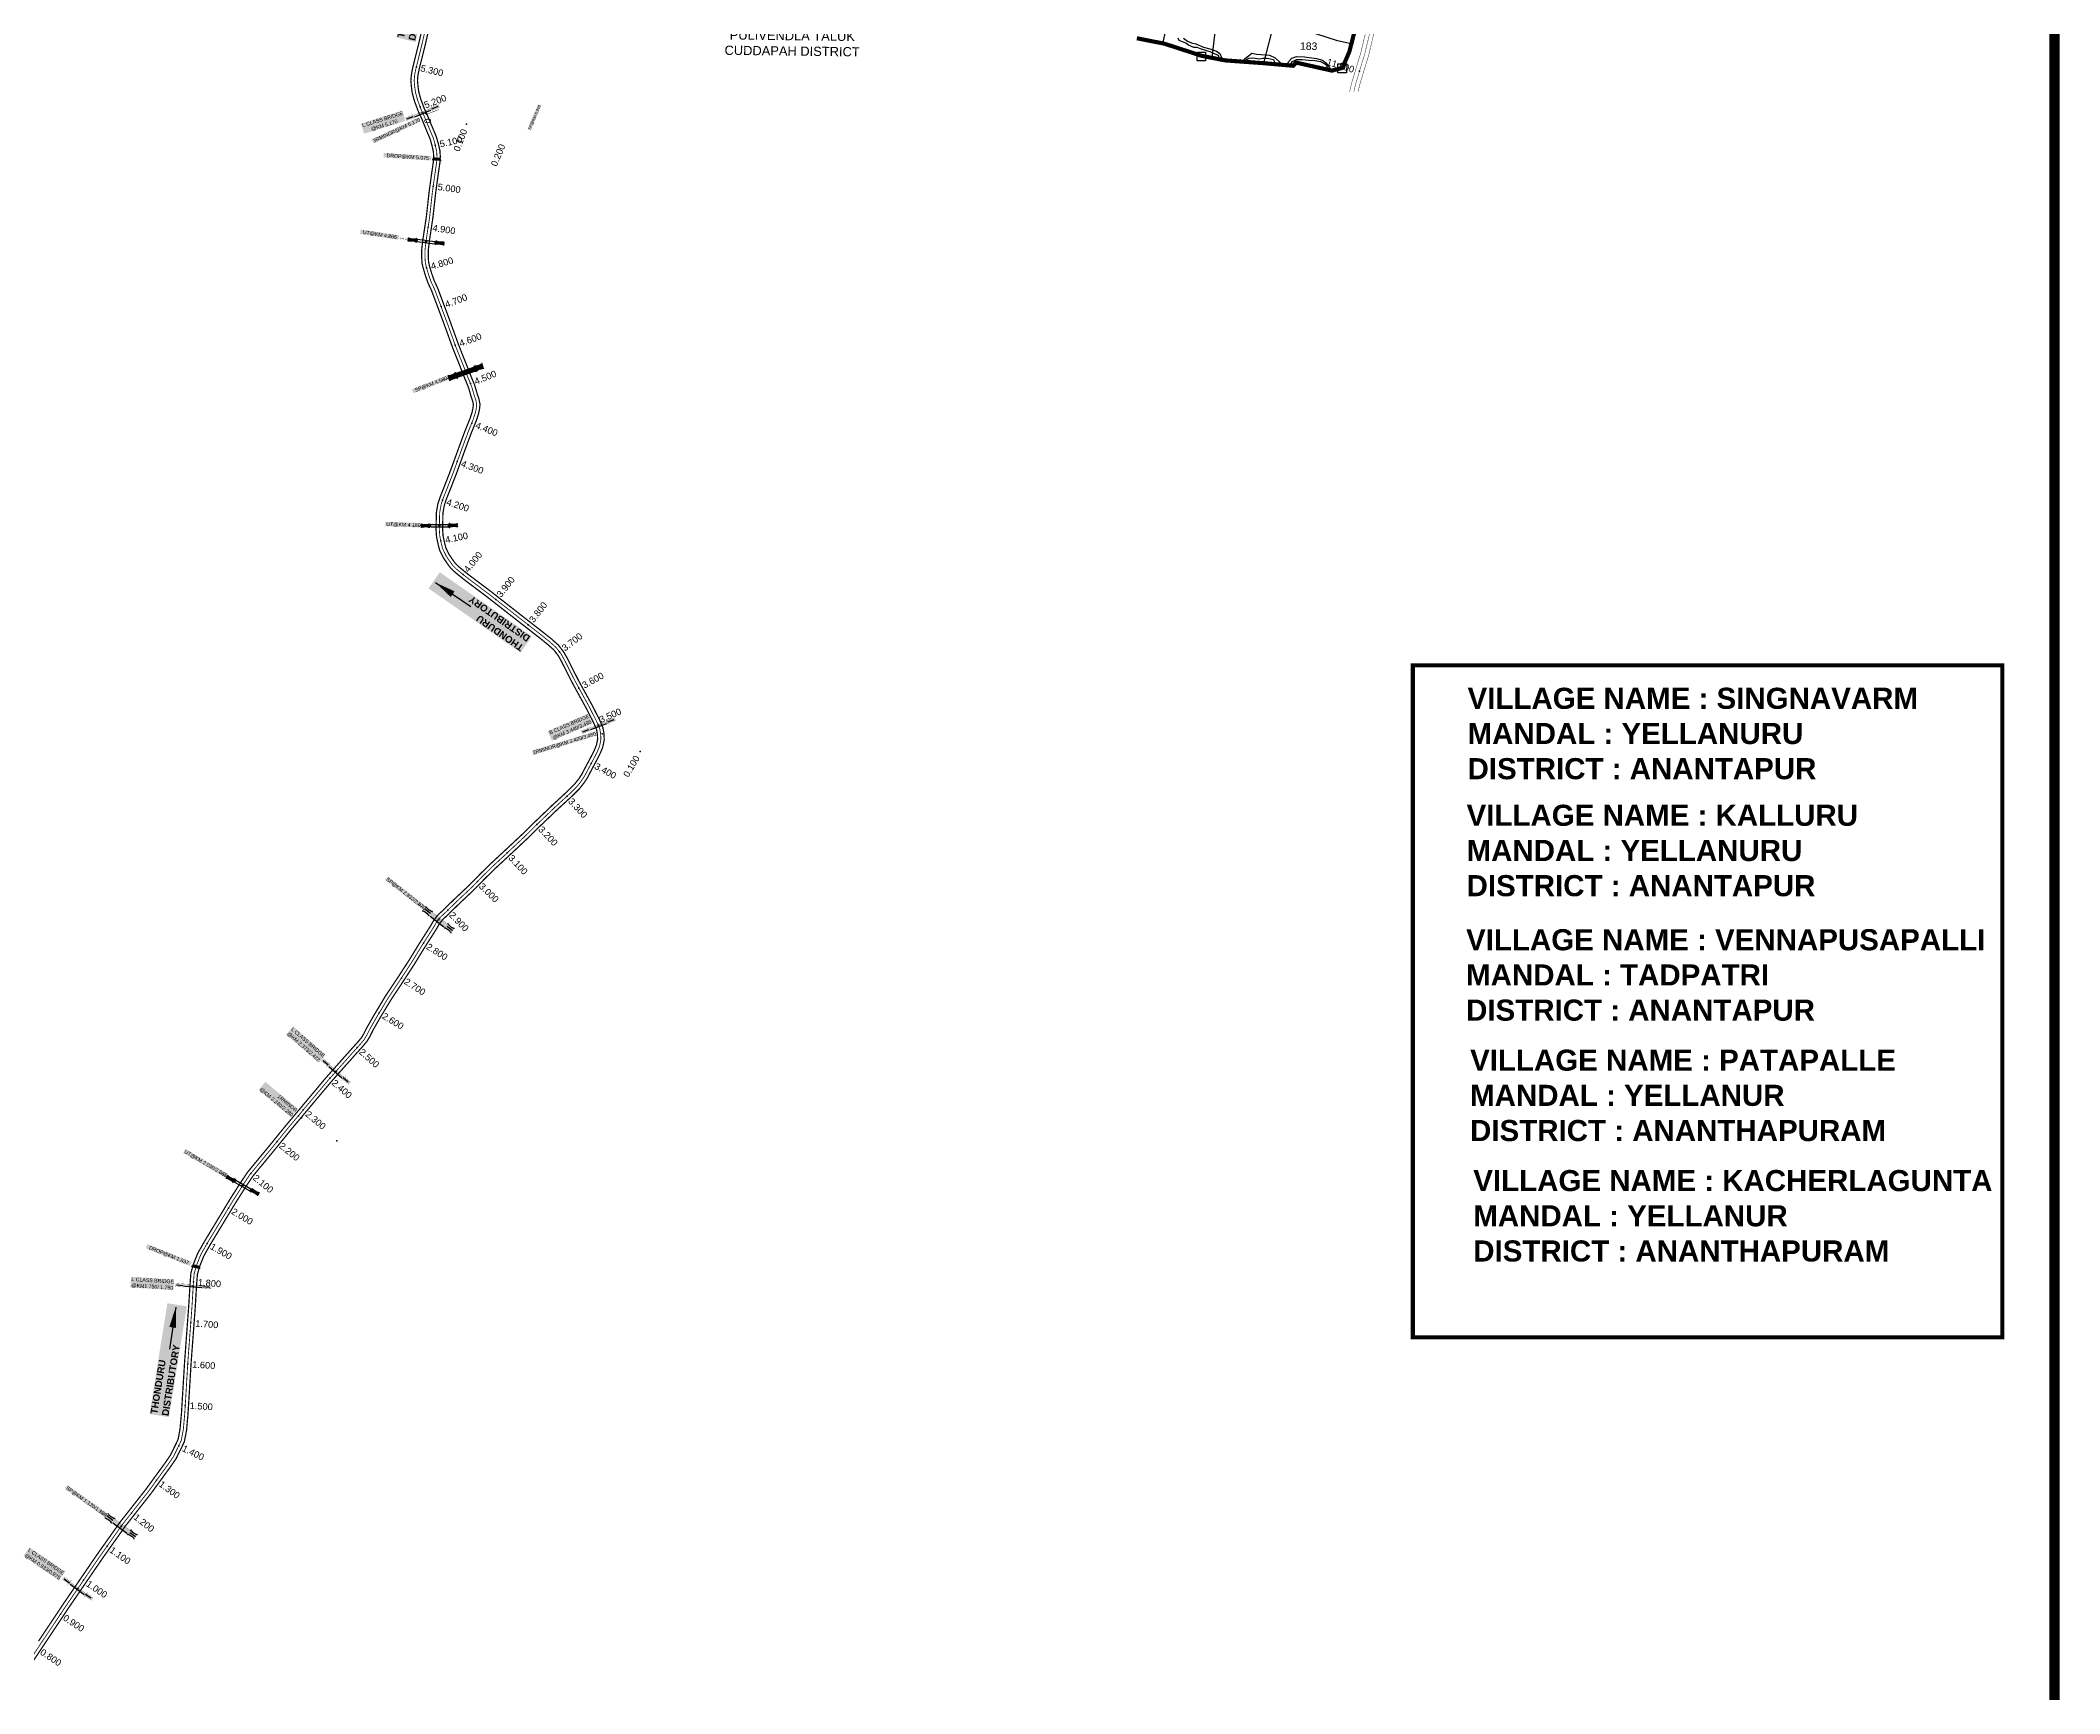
# Model space of a CAD drawing. Header units: inches. Extents: x 177544 to 239871, y 1610424 to 1630335.
# Drawn here: x 186784 to 191681, y 1614827 to 1618835 of the extents above; entities that cross this region are included whole.
import ezdxf
from ezdxf.enums import TextEntityAlignment as Align

# ---------------------------------------------------------------- set-up
doc = ezdxf.new("R2010")
doc.units = ezdxf.units.IN
doc.header["$MEASUREMENT"] = 0
for name, pattern in [('ACAD_ISO02W100', [15, 12, -3]), ('DASHED2', [0.375, 0.25, -0.125]), ('HIDDEN2', [0.1875, 0.125, -0.0625])]:
    doc.linetypes.add(name, pattern=pattern)
for name, color, linetype in [('Boarder', 2, 'Continuous'), ('BOUNDRY STONES', 240, 'Continuous'), ('CANAL1', 7, 'Continuous'), ('CHANAGE', 1, 'Continuous'), ('CS', 134, 'Continuous'), ('CSMark', 72, 'Continuous'), ('DIMENSION', 7, 'Continuous'), ('PLOT', 7, 'Continuous'), ('PLOT NO', 7, 'Continuous'), ('POINT', 2, 'Continuous'), ('RE REMARKS', 7, 'Continuous'), ('STREAMS', 4, 'Continuous'), ('STRUCTURE', 5, 'Continuous'), ('TEXT', 1, 'Continuous'), ('text2', 7, 'Continuous'), ('Unknown_Point_Feature', 7, 'Continuous'), ('VILLAGE BOUNDRY', 5, 'Continuous')]:
    doc.layers.add(name, color=color, linetype=linetype)
doc.styles.get("Standard").update_dxf_attribs({"font": 'arial.ttf'})
doc.dimstyles.get("Standard").update_dxf_attribs({"dimtxt": 0.18, "dimasz": 0.18, "dimexe": 0.18, "dimexo": 0.0625, "dimgap": 0.09, "dimtad": 0, "dimtih": 1, "dimtoh": 1, "dimdec": 4, "dimzin": 0, "dimdsep": 46, "dimtxsty": 'Standard', "dimcen": 0.09, "dimadec": 0, "dimazin": 0, "dimtfac": 1, "dimtdec": 4, "dimtofl": 0, "dimtmove": 0, "dimatfit": 3, "dimfxl": 1, "dimtolj": 1, "dimtzin": 0, "dimarcsym": 0})

# ---------------------------------------------------------------- blocks, each defined once
blk = doc.blocks.new('DROP')
h = blk.add_hatch()
h.set_pattern_fill('ANSI31', color=1, scale=10, angle=45)
h.set_pattern_definition([(90, (-324.4107, -25.7687), (-1.25, 0), [])])
h.paths.add_polyline_path([(-9.9, -4.3), (-13.8, 4.1), (13.8, 4.1), (10.2, -4.3)])
at = {"layer": 'STRUCTURE', "color": 5, "const_width": 0.49}
blk.add_lwpolyline([(-9.9, -4.3), (-13.8, 4.1), (13.8, 4.1), (10.2, -4.3), (-9.9, -4.3)], dxfattribs=at)
at = {"layer": 'STRUCTURE', "color": 5}
blk.add_circle((0, 0), 1.33, dxfattribs=at)
blk = doc.blocks.new('SLB')
at = {"layer": 'STRUCTURE'}
h = blk.add_hatch(dxfattribs=at)
h.set_pattern_fill('DOTS', color=6, scale=20, angle=320.37225, style=0)
h.set_pattern_definition([(320.372247934, (-159.4327, -72.9564), (1.2786241598, 0.5641323054), [0, -1.25])])
h.paths.add_polyline_path([(769699.5, 1706871.1), (769699.5, 1706861.1), (769729.1, 1706861.1), (769732.1, 1706863.1), (769792.1, 1706863.1), (769795.1, 1706861.1), (769824.7, 1706861.1), (769824.7, 1706871.1), (769795.1, 1706871.1), (769792.1, 1706869.1), (769732.1, 1706869.1), (769729.1, 1706871.1)])
at = {"layer": 'STRUCTURE', "color": 6, "linetype": 'ACAD_ISO02W100', "ltscale": 0.5, "const_width": 0.5}
for points in [[(769699.5, 1706871.1), (769729.1, 1706871.1)], [(769699.5, 1706861.1), (769729.1, 1706861.1)], [(769795.1, 1706871.1), (769824.7, 1706871.1)], [(769795.1, 1706861.1), (769824.7, 1706861.1)]]:
    blk.add_lwpolyline(points, dxfattribs=at)
at = {"layer": 'STRUCTURE', "color": 6, "const_width": 0.628}
for points in [[(769726.1, 1706877.1), (769726.1, 1706873.1), (769732.1, 1706869.1), (769792.1, 1706869.1), (769798.1, 1706873.1), (769798.1, 1706877.1)], [(769726.1, 1706855.1), (769726.1, 1706859.1), (769732.1, 1706863.1), (769792.1, 1706863.1), (769798.1, 1706859.1), (769798.1, 1706855.1)]]:
    blk.add_lwpolyline(points, dxfattribs=at)
at = {"layer": 'STRUCTURE', "color": 6}
blk.add_lwpolyline([(769732.1, 1706863.1), (769792.1, 1706863.1)], dxfattribs=at)
blk.add_lwpolyline([(769732.1, 1706863.1), (769792.1, 1706863.1)], dxfattribs=at)
at = {"layer": 'STRUCTURE', "color": 0}
blk.add_circle((769762.1, 1706866.1), 1.24, dxfattribs=at)
for points in [[(769703.8, 1706866), (769726.7, 1706866)], [(769818.6, 1706865.8), (769795.7, 1706865.8)]]:
    blk.add_leader(points, dimstyle='Standard', override={"dimasz": 10, "dimgap": 0.09, "dimtad": 0}, dxfattribs=at)
blk = doc.blocks.new('SP')
at = {"layer": 'STRUCTURE'}
h = blk.add_hatch(dxfattribs=at)
h.set_pattern_fill('DASH', color=256, scale=8, style=0)
edge = h.paths.add_edge_path()
edge.add_spline(control_points=[(769825.7, 1706742.1), (769825.3, 1706741.8), (769823.8, 1706740.8), (769820.9, 1706740.3), (769817, 1706739.7), (769811.4, 1706738.9), (769804, 1706739.7), (769798.4, 1706741), (769795.6, 1706741.6)], knot_values=[0, 0, 0, 0, 1.613557, 5.24513, 8.624976, 13.470124, 22.190216, 30.746377, 30.746377, 30.746377, 30.746377], degree=3, periodic=0)
edge.add_line((769795.6, 1706741.6), (769792.6, 1706739.6))
edge.add_line((769792.6, 1706739.6), (769732.6, 1706739.6))
edge.add_line((769732.6, 1706739.6), (769729.6, 1706741.6))
edge.add_spline(control_points=[(769729.6, 1706741.6), (769726.9, 1706740.9), (769721.3, 1706739.5), (769713.9, 1706738.5), (769708.3, 1706739.1), (769704.4, 1706739.6), (769701.5, 1706740), (769700, 1706741), (769699.5, 1706741.3)], knot_values=[0, 0, 0, 0, 8.556161, 17.276253, 22.121402, 25.501247, 29.13282, 30.746377, 30.746377, 30.746377, 30.746377], degree=3, periodic=0)
edge.add_line((769699.5, 1706741.3), (769699.5, 1706722.1))
edge.add_spline(control_points=[(769699.5, 1706722.1), (769700, 1706722.4), (769701.4, 1706723.4), (769704.3, 1706724), (769708.2, 1706724.5), (769713.8, 1706725.3), (769721.2, 1706724.5), (769726.8, 1706723.3), (769729.6, 1706722.6)], knot_values=[0, 0, 0, 0, 1.613557, 5.24513, 8.624976, 13.470124, 22.190216, 30.746377, 30.746377, 30.746377, 30.746377], degree=3, periodic=0)
edge.add_line((769729.6, 1706722.6), (769732.6, 1706724.6))
edge.add_line((769732.6, 1706724.6), (769792.6, 1706724.6))
edge.add_line((769792.6, 1706724.6), (769795.6, 1706722.6))
edge.add_spline(control_points=[(769795.6, 1706722.6), (769798.4, 1706723.3), (769803.9, 1706724.8), (769811.3, 1706725.8), (769817, 1706725.1), (769820.9, 1706724.7), (769823.8, 1706724.2), (769825.2, 1706723.3), (769825.7, 1706723)], knot_values=[0, 0, 0, 0, 8.556161, 17.276253, 22.121402, 25.501247, 29.13282, 30.746377, 30.746377, 30.746377, 30.746377], degree=3, periodic=0)
edge.add_line((769825.7, 1706723), (769825.7, 1706742.1))
h.paths.add_polyline_path([(769764.2, 1706732.1, -1), (769761.1, 1706732.1, -1)], flags=0)
h.paths.add_polyline_path([(769761.1, 1706732.1, 1), (769764.2, 1706732.1, 1)], flags=16)
at = {"layer": 'STRUCTURE', "const_width": 0.628}
for points in [[(769726.6, 1706747.6), (769726.6, 1706743.6), (769732.6, 1706739.6), (769792.6, 1706739.6), (769798.6, 1706743.6), (769798.6, 1706747.6)], [(769726.6, 1706716.6), (769726.6, 1706720.6), (769732.6, 1706724.6), (769792.6, 1706724.6), (769798.6, 1706720.6), (769798.6, 1706716.6)]]:
    blk.add_lwpolyline(points, dxfattribs=at)
at = {"layer": 'STRUCTURE', "color": 3}
blk.add_lwpolyline([(769732.6, 1706724.6), (769792.6, 1706724.6)], dxfattribs=at)
blk.add_lwpolyline([(769732.6, 1706724.6), (769792.6, 1706724.6)], dxfattribs=at)
at = {"layer": 'STRUCTURE', "color": 0}
blk.add_circle((769762.6, 1706732.1), 1.55, dxfattribs=at)
at = {"layer": 'STRUCTURE'}
for points in [[(769699.5, 1706741.3), (769700.9, 1706740.5), (769704.4, 1706739.6), (769707.8, 1706739.2), (769712.6, 1706738.8), (769721.3, 1706739.7), (769729.6, 1706741.6)], [(769825.7, 1706742.1), (769824.3, 1706741.3), (769820.8, 1706740.3), (769817.5, 1706739.8), (769812.7, 1706739.2), (769804, 1706739.9), (769795.6, 1706741.6)], [(769699.5, 1706722.1), (769700.9, 1706723), (769704.4, 1706724), (769707.7, 1706724.5), (769712.5, 1706725), (769721.2, 1706724.4), (769729.6, 1706722.6)], [(769825.7, 1706723), (769824.3, 1706723.8), (769820.8, 1706724.7), (769817.4, 1706725.1), (769812.6, 1706725.5), (769803.9, 1706724.6), (769795.6, 1706722.6)]]:
    blk.add_spline(points, degree=3, dxfattribs=at)
at = {"layer": 'STRUCTURE', "color": 0}
blk.add_text('STREAM', height=5, dxfattribs=at).set_placement((769684.3, 1706732.1), align=Align.MIDDLE_CENTER)
for points in [[(769727.4, 1706732.1), (769700.8, 1706732.1)], [(769824.4, 1706732.1), (769800.5, 1706732.1)]]:
    blk.add_leader(points, dimstyle='Standard', override={"dimasz": 10, "dimgap": 0.09, "dimtad": 0}, dxfattribs=at)
blk = doc.blocks.new('UT')
at = {"layer": 'STRUCTURE'}
h = blk.add_hatch(dxfattribs=at)
h.set_pattern_fill('DASH', color=150, scale=8, angle=-39.62775, style=0)
h.set_pattern_definition([(320.372247933, (-4370.464, -6260.8811), (1.40800153113, 0.132407282), [1, -1])])
h.paths.add_polyline_path([(765163, 1700681.9), (765165.6, 1700680.6), (765167.2, 1700680.3), (765169.1, 1700680), (765172.4, 1700679.6), (765176.4, 1700679.3), (765179.5, 1700679.5), (765183.1, 1700679.9), (765187.7, 1700680.9), (765188.9, 1700681.2), (765193.1, 1700682.2), (765196.1, 1700680.2), (765196.1, 1700672.2), (765193.1, 1700670.2), (765190.5, 1700670.8), (765188.1, 1700671.3), (765185.5, 1700671.8), (765183.6, 1700672.1), (765181, 1700672.5), (765180.3, 1700672.5), (765178.5, 1700672.6), (765176.7, 1700672.6), (765174.6, 1700672.5), (765172.5, 1700672.3), (765170.4, 1700672), (765168.5, 1700671.7), (765166.1, 1700671.2), (765165, 1700670.8), (765163, 1700669.7)])
h.paths.add_polyline_path([(765259.1, 1700682.2), (765256.1, 1700680.2), (765256.1, 1700672.2), (765259.1, 1700670.2), (765261.9, 1700671), (765264.4, 1700671.6), (765266.4, 1700672), (765269.1, 1700672.5), (765272.7, 1700673), (765276.1, 1700673.1), (765278.6, 1700672.9), (765281.2, 1700672.7), (765283.9, 1700672.3), (765286.4, 1700671.9), (765288, 1700671.3), (765289.2, 1700670.6), (765289.1, 1700682.7), (765287.6, 1700681.8), (765285.7, 1700681.2), (765283, 1700680.7), (765281.2, 1700680.4), (765276.7, 1700679.9), (765272.7, 1700679.9), (765268.7, 1700680.3), (765264.8, 1700681), (765261.2, 1700681.7)])
at = {"layer": 'STRUCTURE', "color": 150, "const_width": 0.628}
for points in [[(765190.1, 1700688.2), (765190.1, 1700684.2), (765196.1, 1700680.2), (765256.1, 1700680.2), (765262.1, 1700684.2), (765262.1, 1700688.2)], [(765190.1, 1700664.2), (765190.1, 1700668.2), (765196.1, 1700672.2), (765256.1, 1700672.2), (765262.1, 1700668.2), (765262.1, 1700664.2)]]:
    blk.add_lwpolyline(points, dxfattribs=at)
at = {"layer": 'STRUCTURE', "color": 150}
for points in [[(765196.1, 1700680.2), (765256.1, 1700680.2)], [(765196.1, 1700672.2), (765256.1, 1700672.2)], [(765196.1, 1700672.2), (765256.1, 1700672.2)]]:
    blk.add_lwpolyline(points, dxfattribs=at)
at = {"layer": 'STRUCTURE', "color": 0}
blk.add_circle((765226.1, 1700676.2), 1.89, dxfattribs=at)
at = {"layer": 'STRUCTURE', "color": 150}
for points in [[(765163, 1700681.9), (765164.4, 1700681.1), (765167.9, 1700680.2), (765171.2, 1700679.8), (765176.1, 1700679.4), (765184.7, 1700680.3), (765193.1, 1700682.2)], [(765163, 1700669.7), (765164.3, 1700670.6), (765167.8, 1700671.6), (765171.2, 1700672.1), (765176, 1700672.6), (765184.7, 1700672), (765193.1, 1700670.2)], [(765289.1, 1700682.7), (765287.8, 1700681.9), (765284.3, 1700680.9), (765280.9, 1700680.4), (765276.1, 1700679.8), (765267.4, 1700680.5), (765259.1, 1700682.2)], [(765289.2, 1700670.6), (765287.8, 1700671.4), (765284.2, 1700672.3), (765280.9, 1700672.7), (765276.1, 1700673.1), (765267.4, 1700672.2), (765259.1, 1700670.2)]]:
    blk.add_spline(points, degree=3, dxfattribs=at)
at = {"layer": 'STRUCTURE', "color": 0}
blk.add_text('STREAM', height=5, dxfattribs=at).set_placement((765148.2, 1700675.8), align=Align.MIDDLE_CENTER)
for points in [[(765190.9, 1700676), (765164.2, 1700675.8)], [(765289.3, 1700676.7), (765265.4, 1700676.4)]]:
    blk.add_leader(points, dimstyle='Standard', override={"dimasz": 10, "dimgap": 0.09, "dimtad": 0}, dxfattribs=at)

msp = doc.modelspace()

# ---------------------------------------------------------------- linework, layer by layer
at = {"color": 5, "const_width": 25}
msp.add_lwpolyline([(177556.1, 1628056.9), (191668.7, 1628056.9), (191668.7, 1612131.9), (177556.1, 1612131.9)], close=True, dxfattribs=at)
at = {"layer": 'Boarder', "color": 0, "const_width": 10}
msp.add_lwpolyline([(190112.6, 1617320.2), (191542.3, 1617320.2), (191542.3, 1615691.1), (190112.6, 1615691.1)], close=True, dxfattribs=at)
at = {"layer": 'BOUNDRY STONES'}
for points in [[(189590.2, 1618806.9), (189610.1, 1618806.6), (189609.8, 1618785.6), (189589.9, 1618785.9)], [(189931.2, 1618778.4), (189952.4, 1618778.1), (189952.1, 1618756.4), (189931, 1618756.7)]]:
    msp.add_lwpolyline(points, close=True, dxfattribs=at)
at = {"layer": 'CANAL1', "color": 200}
for points, const_width in [([(190150.2, 1619360.5), (190135.7, 1619321.5), (190119.7, 1619280.8), (190101.7, 1619232.7), (190092.1, 1619205.6), (190089, 1619195.9), (190082.9, 1619175.7), (190080.1, 1619166.4), (190071.9, 1619138), (190068.7, 1619126.1), (190059.9, 1619091.9), (190055.1, 1619073.7), (190042.6, 1619029.5), (190025.8, 1618963.4), (190011.6, 1618905), (190002.8, 1618873.7), (189986.1, 1618803.9), (189978.6, 1618779.6), (189971.2, 1618754.4), (189963.9, 1618730.5), (189959.5, 1618710.9)], 1), ([(190161.8, 1619334.2), (190154.4, 1619314.4), (190138.4, 1619273.7), (190120.5, 1619225.8), (190111, 1619199.2), (190108.1, 1619190), (190102.1, 1619169.9), (190099.3, 1619160.7), (190091.2, 1619132.6), (190088, 1619121), (190079.2, 1619086.9), (190074.4, 1619068.5), (190061.9, 1619024.3), (190045.3, 1618958.6), (190031, 1618900), (190022.2, 1618868.7), (190005.4, 1618798.6), (189997.8, 1618773.8), (189990.3, 1618748.7), (189983.2, 1618725.4), (189980, 1618711.2)], 1), ([(186767.8, 1614907.5), (186793.1, 1614945.4), (186852.6, 1615034.7), (186881.5, 1615076.9), (186884.7, 1615081.6), (186933.4, 1615152.7), (186990.4, 1615233.2), (187051.8, 1615311.2), (187099.7, 1615376.8), (187113.6, 1615397), (187133.5, 1615437.7), (187138.9, 1615465.9), (187142.5, 1615506.9), (187150.1, 1615631.7), (187159.9, 1615762.9), (187163.4, 1615820.9), (187165.3, 1615844.1), (187170.8, 1615863.4), (187180.4, 1615887.5), (187196.6, 1615916.1), (187218.2, 1615951.8), (187259.1, 1616019.2), (187282.6, 1616056.2), (187299.4, 1616081.4), (187319.8, 1616106), (187350.4, 1616143), (187391.4, 1616193.4), (187445.3, 1616257.7), (187488.3, 1616308.9), (187510.5, 1616334.1), (187549.2, 1616377.5), (187567.9, 1616398.2), (187576.6, 1616408.9), (187583.7, 1616420.8), (187590.6, 1616434.9), (187607.1, 1616463.7), (187634.6, 1616509.2), (187664.6, 1616554.4), (187691.3, 1616595.5), (187715.4, 1616634.7), (187743.9, 1616679.4), (187752.1, 1616693.5), (187759.8, 1616703.5), (187768.4, 1616711.4), (187800.5, 1616742.6), (187835.9, 1616775.9), (187863.1, 1616803.8), (187886.5, 1616826.7), (187922.4, 1616860), (187964, 1616898.9), (187993.2, 1616927.6), (188036.9, 1616969.4), (188073.4, 1617002.8), (188091.7, 1617021.1), (188103.4, 1617036), (188110.8, 1617047.2), (188120.5, 1617065.7), (188132.6, 1617088.4), (188141.4, 1617105.5), (188148.2, 1617121.7), (188151.8, 1617139.6), (188151, 1617154.7), (188148.6, 1617169), (188140.6, 1617187.7), (188122, 1617224.2), (188089.4, 1617283.3), (188061.6, 1617338.2), (188053.4, 1617352.6), (188041, 1617368.7), (188023.8, 1617384.1), (188005.4, 1617398.8), (187943.3, 1617447.2), (187877.2, 1617498.9), (187824.1, 1617538.9), (187810.9, 1617549.5), (187797.7, 1617560.3), (187790.3, 1617567.8), (187784.3, 1617576), (187775.4, 1617589.1), (187767.8, 1617604.6), (187764.5, 1617617.2), (187760.9, 1617634.7), (187759.7, 1617652), (187760.4, 1617674.1), (187760.5, 1617688.4), (187763.8, 1617707.4), (187769, 1617723.3), (187776.7, 1617742.4), (187793.1, 1617784.4), (187813.3, 1617840.2), (187828.9, 1617882.2), (187841.5, 1617913.2), (187847, 1617930.5), (187849.2, 1617940.8), (187850.5, 1617952.9), (187848.1, 1617965.3), (187843.8, 1617978), (187837.7, 1617998.9), (187828.3, 1618022.1), (187819.8, 1618043.8), (187799.3, 1618095.2), (187775.9, 1618159.8), (187747.5, 1618235.6), (187739.6, 1618252.2), (187733.5, 1618269.6), (187728.5, 1618286.3), (187725.9, 1618297.1), (187724.9, 1618310.6), (187725.3, 1618328.3), (187728, 1618350.9), (187736.3, 1618405.6), (187742.9, 1618465.2), (187749.3, 1618511.6), (187753.3, 1618539.1), (187754.2, 1618553), (187753.4, 1618567.3), (187749.5, 1618584.7), (187744.6, 1618601.7), (187736.8, 1618620.1), (187723.5, 1618652.5), (187715.2, 1618670.4), (187706.7, 1618693.2), (187701.8, 1618711.3), (187699.9, 1618726.3), (187698.8, 1618738.2), (187699.9, 1618749.9), (187702.5, 1618763.3), (187718.5, 1618827.8), (187735.4, 1618903.3)], 3), ([(186779.8, 1614954.3), (186839.4, 1615043.6), (186868.3, 1615085.9), (186871.5, 1615090.6), (186920.2, 1615161.8), (186977.6, 1615242.8), (187039.1, 1615320.9), (187086.6, 1615386), (187099.7, 1615405.1), (187118.2, 1615442.8), (187123, 1615468.2), (187126.6, 1615508.1), (187134.2, 1615632.8), (187143.9, 1615763.9), (187147.5, 1615822), (187149.4, 1615847), (187155.6, 1615868.6), (187166, 1615894.5), (187182.8, 1615924.2), (187204.5, 1615960.1), (187245.5, 1616027.7), (187269.2, 1616064.9), (187286.6, 1616090.9), (187307.4, 1616116.2), (187338, 1616153.2), (187379, 1616203.6), (187433.1, 1616268), (187476.2, 1616319.4), (187498.6, 1616344.7), (187537.3, 1616388.1), (187555.8, 1616408.6), (187563.5, 1616418), (187569.6, 1616428.5), (187576.5, 1616442.4), (187593.3, 1616471.8), (187621, 1616517.8), (187651.2, 1616563.2), (187677.8, 1616604), (187701.8, 1616643.2), (187730.2, 1616687.7), (187738.8, 1616702.4), (187747.9, 1616714.4), (187757.4, 1616723), (187789.4, 1616754.2), (187824.7, 1616787.3), (187851.8, 1616815.1), (187875.5, 1616838.3), (187911.5, 1616871.7), (187952.9, 1616910.4), (187982.1, 1616939.1), (188026, 1616981.1), (188062.3, 1617014.4), (188079.7, 1617031.8), (188090.4, 1617045.4), (188097, 1617055.4), (188106.4, 1617073.2), (188118.4, 1617095.8), (188126.9, 1617112.3), (188132.8, 1617126.4), (188135.7, 1617140.8), (188135.1, 1617153), (188133.1, 1617164.4), (188126.1, 1617180.9), (188107.8, 1617216.7), (188075.3, 1617275.8), (188047.5, 1617330.6), (188040.1, 1617343.8), (188029.3, 1617357.8), (188013.4, 1617371.8), (187995.5, 1617386.3), (187933.5, 1617434.6), (187867.5, 1617486.2), (187814.3, 1617526.2), (187800.8, 1617537), (187786.9, 1617548.5), (187778.1, 1617557.4), (187771.2, 1617566.8), (187761.6, 1617581), (187752.7, 1617599), (187748.9, 1617613.5), (187745, 1617632.5), (187743.7, 1617651.7), (187744.4, 1617674.4), (187744.5, 1617689.9), (187748.3, 1617711.3), (187754, 1617728.8), (187761.9, 1617748.3), (187778.1, 1617790), (187798.3, 1617845.7), (187813.9, 1617887.9), (187826.4, 1617918.7), (187831.5, 1617934.6), (187833.3, 1617943.3), (187834.4, 1617952.2), (187832.6, 1617961.2), (187828.5, 1617973.2), (187822.6, 1617993.6), (187813.4, 1618016.2), (187804.9, 1618037.9), (187784.4, 1618089.5), (187760.9, 1618154.3), (187732.7, 1618229.4), (187724.8, 1618246.1), (187718.2, 1618264.7), (187713.1, 1618282.1), (187710, 1618294.6), (187708.9, 1618310.2), (187709.3, 1618329.5), (187712.1, 1618353), (187720.4, 1618407.6), (187727, 1618467.2), (187733.4, 1618513.9), (187737.4, 1618540.8), (187738.2, 1618553), (187737.5, 1618565.1), (187733.9, 1618580.7), (187729.5, 1618596.4), (187722, 1618614), (187708.9, 1618646), (187700.4, 1618664.2), (187691.5, 1618688.3), (187686.1, 1618708.1), (187684, 1618724.6), (187682.8, 1618738.2), (187684.1, 1618752.1), (187686.8, 1618766.7), (187702.9, 1618831.5), (187719.8, 1618906.9)], 3)]:
    msp.add_lwpolyline(points, dxfattribs=dict(at, const_width=const_width))
at = {"layer": 'CANAL1', "color": 1, "linetype": 'HIDDEN2', "ltscale": 4, "const_width": 1}
for points in [[(190156, 1619347.4), (190145.1, 1619318), (190129.1, 1619277.2), (190111.1, 1619229.2), (190101.5, 1619202.4), (190098.6, 1619192.9), (190092.5, 1619172.8), (190089.7, 1619163.5), (190081.5, 1619135.3), (190078.3, 1619123.5), (190069.5, 1619089.4), (190064.8, 1619071.1), (190052.2, 1619026.9), (190035.5, 1618961), (190021.3, 1618902.5), (190012.5, 1618871.2), (189995.8, 1618801.3), (189988.2, 1618776.7), (189980.7, 1618751.6), (189973.5, 1618727.9), (189969.8, 1618711)], [(187721.8, 1618656.3), (187750.2, 1618667.4)]]:
    msp.add_lwpolyline(points, dxfattribs=at)
at = {"layer": 'CANAL1', "color": 3, "linetype": 'HIDDEN2', "ltscale": 4, "true_color": 0x00ff00, "const_width": 2}
msp.add_lwpolyline([(186761.5, 1614912.4), (186786.4, 1614949.8), (186846, 1615039.1), (186874.9, 1615081.4), (186878.1, 1615086.1), (186926.8, 1615157.2), (186984, 1615238), (187045.5, 1615316), (187093.1, 1615381.4), (187106.7, 1615401), (187125.8, 1615440.2), (187131, 1615467), (187134.6, 1615507.5), (187142.1, 1615632.2), (187151.9, 1615763.4), (187155.4, 1615821.4), (187157.3, 1615845.6), (187163.2, 1615866), (187173.2, 1615891), (187189.7, 1615920.2), (187211.4, 1615956), (187252.3, 1616023.5), (187275.9, 1616060.5), (187293, 1616086.1), (187313.6, 1616111.1), (187344.2, 1616148.1), (187385.2, 1616198.5), (187439.2, 1616262.9), (187482.2, 1616314.1), (187504.6, 1616339.4), (187543.3, 1616382.8), (187561.8, 1616403.4), (187570, 1616413.4), (187576.7, 1616424.7), (187583.6, 1616438.6), (187600.2, 1616467.8), (187627.8, 1616513.5), (187657.9, 1616558.8), (187684.6, 1616599.8), (187708.6, 1616639), (187737, 1616683.5), (187745.5, 1616698), (187753.9, 1616709), (187762.9, 1616717.2), (187794.9, 1616748.4), (187830.3, 1616781.6), (187857.5, 1616809.4), (187881, 1616832.5), (187916.9, 1616865.8), (187958.4, 1616904.6), (187987.7, 1616933.4), (188031.5, 1616975.3), (188067.9, 1617008.6), (188085.7, 1617026.4), (188096.9, 1617040.7), (188103.9, 1617051.3), (188113.5, 1617069.5), (188125.5, 1617092.1), (188134.1, 1617108.9), (188140.5, 1617124), (188143.7, 1617140.2), (188143.1, 1617153.8), (188140.9, 1617166.7), (188133.3, 1617184.3), (188114.9, 1617220.4), (188082.3, 1617279.6), (188054.6, 1617334.4), (188046.8, 1617348.2), (188035.1, 1617363.2), (188018.6, 1617378), (188000.4, 1617392.6), (187938.4, 1617440.9), (187872.4, 1617492.6), (187819.2, 1617532.6), (187805.8, 1617543.2), (187792.3, 1617554.4), (187784.2, 1617562.6), (187777.8, 1617571.4), (187768.5, 1617585.1), (187760.3, 1617601.8), (187756.7, 1617615.3), (187752.9, 1617633.6), (187751.7, 1617651.8), (187752.4, 1617674.3), (187752.5, 1617689.2), (187756.1, 1617709.4), (187761.5, 1617726), (187769.3, 1617745.3), (187785.6, 1617787.2), (187805.8, 1617842.9), (187821.4, 1617885.1), (187833.9, 1617916), (187839.3, 1617932.5), (187841.3, 1617942.1), (187842.4, 1617952.6), (187840.4, 1617963.2), (187836.1, 1617975.6), (187830.2, 1617996.2), (187820.8, 1618019.2), (187812.4, 1618040.9), (187791.9, 1618092.3), (187768.4, 1618157.1), (187740.1, 1618232.5), (187732.2, 1618249.1), (187725.8, 1618267.2), (187720.8, 1618284.2), (187718, 1618295.8), (187716.9, 1618310.4), (187717.3, 1618328.9), (187720.1, 1618351.9), (187728.3, 1618406.6), (187734.9, 1618466.2), (187741.4, 1618512.7), (187745.3, 1618539.9), (187746.2, 1618553), (187745.4, 1618566.2), (187741.7, 1618582.7), (187737, 1618599.1), (187729.4, 1618617), (187716.2, 1618649.2), (187707.8, 1618667.3), (187699.1, 1618690.7), (187694, 1618709.7), (187691.9, 1618725.4), (187690.8, 1618738.2), (187692, 1618751), (187694.6, 1618765), (187710.7, 1618829.6), (187727.6, 1618905.1)], dxfattribs=at)
at = {"layer": 'CS', "color": 3}
for p in [(187817.7, 1618632.5), (188239, 1617111.5), (187503.2, 1616166.9)]:
    msp.add_point(p, dxfattribs=at)
at = {"layer": 'PLOT'}
for points in [[(189963.5, 1618826.5), (189930.3, 1618834.2), (189777.4, 1618883.1), (189685.7, 1618909.1), (189663.1, 1618908), (189639.8, 1618916.8), (189534.2, 1618948.7), (189466.6, 1618964.9), (189484.6, 1618998.2)], [(189534.2, 1618948.7), (189505.8, 1618828.1)], [(189639.8, 1618916.8), (189624.9, 1618793.1)], [(189777.4, 1618883.1), (189750.7, 1618780)]]:
    msp.add_lwpolyline(points, dxfattribs=at)
at = {"layer": 'POINT'}
for p in [(187721, 1618658, 36), (187418, 1616223, 5)]:
    msp.add_point(p, dxfattribs=at)
at = {"layer": 'STREAMS'}
for points in [[(189644.5, 1618787.3), (189641.1, 1618799), (189627.9, 1618804.4), (189621.3, 1618807.5), (189613, 1618809.8), (189597.8, 1618814.7), (189589.9, 1618817.8), (189581.3, 1618818.2), (189568.9, 1618823.9), (189562, 1618828.7), (189546.1, 1618834.9), (189543.4, 1618840.5)], [(189556.5, 1618840.5), (189565.9, 1618833.3), (189576, 1618829), (189586.3, 1618826.9), (189605.4, 1618819), (189620, 1618814.7), (189636.5, 1618809.2), (189644.5, 1618803.6), (189648.8, 1618793.6), (189649, 1618788.9)], [(189793.4, 1618774.8), (189791.2, 1618781.5), (189780, 1618792.4), (189765.8, 1618798.9), (189733.2, 1618800.7), (189722.3, 1618803.5), (189713.8, 1618796.7), (189703.8, 1618788.9), (189699.1, 1618783.9)], [(189706, 1618781.7), (189711, 1618789.4), (189714.6, 1618792), (189724.3, 1618792.7), (189741.4, 1618790.8), (189748.6, 1618792.4), (189759.7, 1618791.8), (189774.7, 1618788.8), (189777.3, 1618782.6), (189786.2, 1618777.4), (189787.2, 1618776.3)], [(189807, 1618774.1), (189810.8, 1618783.2), (189819.4, 1618792.3), (189830.9, 1618796), (189850.1, 1618795.2), (189879, 1618791.4), (189894, 1618787), (189902, 1618780.9), (189910.7, 1618769.9), (189914.5, 1618762.6)], [(189814.3, 1618774), (189820.9, 1618784.3), (189830.3, 1618788.6), (189844.1, 1618789.3), (189860.1, 1618787.4), (189876.1, 1618786.3), (189888.8, 1618784), (189899.5, 1618778.1), (189903.7, 1618774.5), (189906.4, 1618763.9)]]:
    msp.add_lwpolyline(points, dxfattribs=at)
at = {"layer": 'text2', "color": 2, "linetype": 'Continuous'}
for p in [(187696.2, 1618771.4), (187705.4, 1618673.9), (187711.2, 1618660.1, 1), (187721, 1618656, 20), (187742.1, 1618581), (187745.8, 1618547.5, 1), (187737.1, 1618482), (187719.6, 1618347.7, 1), (187724.7, 1618382.8), (187720.9, 1618283.7), (187756, 1618190.2), (187790.4, 1618096.3), (187816.2, 1618031.1, 1), (187827.3, 1618003.4), (187830.5, 1617907.5), (187795.3, 1617813.9), (187759.7, 1617720.4), (187751.9, 1617658.9, 1), (187755.4, 1617621.6), (187809.3, 1617540.5), (187888.8, 1617479.8), (187967.6, 1617418.2), (188043, 1617353.1), (188090.3, 1617265.1), (188136.7, 1617176.5), (188137.8, 1617173.8, 1), (188120.4, 1617082.5), (188061.5, 1617002.8), (187988.7, 1616934.3), (187916.3, 1616865.3), (187844.3, 1616795.9), (187772.4, 1616726.4), (187749.7, 1616703.5, 1), (187713.4, 1616646.5), (187660, 1616561.9), (187606.2, 1616477.7), (187552.9, 1616393.5), (187501.1, 1616335.5, 1), (187486.4, 1616318.9), (187422, 1616242.4), (187410.1, 1616228.1, 1), (187358.2, 1616165.3), (187294.7, 1616088.1), (187275, 1616059, 1), (187240.6, 1616004.1), (187188.8, 1615918.5), (187162.2, 1615862.4, 1), (187155.1, 1615815.1, 1), (187155.8, 1615825.4), (187149.1, 1615725.7), (187141.8, 1615625.9), (187135.7, 1615526.1), (187119.9, 1615428.2), (187066.1, 1615344.3), (187005.2, 1615264.9), (186980.1, 1615232.6, 1), (186946, 1615184.4), (186874.9, 1615081.4, 1), (186889.1, 1615102.1), (186832.9, 1615019.5)]:
    msp.add_point(p, dxfattribs=at)
at = {"layer": 'text2', "color": 3}
msp.add_point((189983.5, 1618760.9), dxfattribs=at)
at = {"layer": 'Unknown_Point_Feature'}
for p in [(187718, 1618659, -999999), (188147, 1617154, -999999)]:
    msp.add_point(p, dxfattribs=at)
at = {"layer": 'VILLAGE BOUNDRY', "color": 5, "linetype": 'DASHED2', "ltscale": 50, "const_width": 10}
msp.add_lwpolyline([(189443.4, 1618840.4), (189510.4, 1618827.2), (189600.7, 1618797.8), (189657.9, 1618786.7), (189750.7, 1618780), (189822.6, 1618773.7), (189829.5, 1618781.4), (189884.1, 1618769.2), (189916.5, 1618761.9), (189941.9, 1618768.7), (189958.9, 1618808.2), (189977.4, 1618881.1)], dxfattribs=at)

# ---------------------------------------------------------------- block references
at = {"xscale": 0.77, "yscale": 0.77, "zscale": 0.77}
for p, rotation in [((187745.8, 1618547.5, 1), 178.2399147928848), ((187162.2, 1615862.4, 1), 165.138521573517)]:
    msp.add_blockref('DROP', p, dxfattribs=dict(at, rotation=rotation))
at = {"layer": 'STRUCTURE', "color": 0}
for name, p, xscale, yscale, zscale, rotation in [('SLB', (134565.2, 309049.8, 1), 0.7, 0.7, 0.7, 21.950536909533), ('UT', (-487465.2, 501082.2, 1), 0.7, 0.7, 0.7, 353.0801860153556), ('SP', (70058.4, 312729.2, 1), 0.7, 0.7, 0.7, 19.12112975011672), ('SLB', (119591.7, 308279.2, 1), 0.6999999999999998, 0.6999999999999998, 0.6999999999999998, 21.2765997391839), ('SP', (-973408, 1008926.5), 0.7, 0.7, 0.7, 321.9047185615627), ('SLB', (-1001646, 1065125.4, 1), 0.7, 0.7, 0.7, 319.1437375850062), ('UT', (-861954.3, 839351.6, 1), 0.7, 0.7, 0.7, 330.7367957065206), ('SLB', (-440986.8, 465449.3, 1), 0.7, 0.7, 0.7, 355.6382567223027), ('SP', (-952445.9, 967630.8, 1), 0.7000000000000001, 0.7000000000000001, 0.7000000000000001, 323.8881902876541), ('SLB', (-949600.6, 962144.4), 0.7000000000000001, 0.7000000000000001, 0.7000000000000001, 324.1529870805455)]:
    msp.add_blockref(name, p, dxfattribs=dict(at, xscale=xscale, yscale=yscale, zscale=zscale, rotation=rotation))
at = {"layer": 'STRUCTURE', "color": 0, "xscale": 0.7, "yscale": 0.7, "zscale": 0.7}
msp.add_blockref('UT', (-347906.3, 427185.6, 1), dxfattribs=at)

# ---------------------------------------------------------------- texts
at = {"layer": 'CHANAGE'}
for s, rotation, p in [('11.900', 342.8042, (189970.1, 1618763.9)), ('0.100', 69.2435, (187812.7, 1618619.4)), ('0.200', 67.0215, (187905.2, 1618582.8)), ('0.100', 59.408, (188231.9, 1617099.5))]:
    msp.add_text(s, height=16, rotation=rotation, dxfattribs=at).set_placement(p, align=Align.MIDDLE_RIGHT)
msp.add_text('0', height=16, rotation=274.0495, dxfattribs=at).set_placement((187723.2, 1618646.2), align=Align.MIDDLE_LEFT)
at = {"layer": 'CSMark', "color": 1}
for s, rotation, p in [('5.300', 346.0523, (187706.9, 1618768.7)), ('5.200', 20.3654, (187715.7, 1618677.7)), ('5.100', 12.7481, (187752.8, 1618583.4)), ('5.000', 352.1259, (187748, 1618480.5)), ('4.900', 351.389, (187735.6, 1618381.2)), ('4.800', 16.5812, (187731.5, 1618286.9)), ('4.700', 20.5606, (187766.3, 1618194.1)), ('4.600', 19.9208, (187800.8, 1618100.1)), ('4.500', 22.1275, (187837.5, 1618007.5)), ('4.400', 337.9039, (187840.7, 1617903.3)), ('4.300', 340.0534, (187805.6, 1617810.1)), ('4.200', 341.9826, (187770.1, 1617717)), ('4.100', 11.7084, (187766.2, 1617623.9)), ('4.000', 51.4388, (187816.2, 1617549.1)), ('3.900', 51.9455, (187895.5, 1617488.4)), ('3.800', 52.0795, (187974.3, 1617426.9)), ('3.700', 37.6596, (188051.7, 1617359.8)), ('3.600', 28.8217, (188099.9, 1617270.4)), ('3.500', 23.2753, (188140.7, 1617187.5)), ('3.400', 331.9737, (188130.1, 1617077.4)), ('3.300', 312.474, (188068.9, 1616994.7)), ('3.200', 313.7446, (187996.3, 1616926.4)), ('3.100', 312.8623, (187923.8, 1616857.2)), ('3.000', 315.6883, (187852.2, 1616788.2)), ('2.900', 314.2151, (187780.1, 1616718.6)), ('2.800', 327.4968, (187722.7, 1616640.6)), ('2.700', 326.9647, (187669.2, 1616556)), ('2.600', 328.8861, (187615.6, 1616472)), ('2.500', 318.0415, (187561.1, 1616386.2)), ('2.400', 318.5034, (187494.6, 1616311.6)), ('2.300', 319.997, (187430.4, 1616235.3)), ('2.200', 320.8646, (187366.8, 1616158.4)), ('2.100', 320.4864, (187303.2, 1616081.1)), ('2.000', 328.7352, (187250, 1615998.4)), ('1.900', 330.4951, (187198.4, 1615913.1)), ('1.800', 355.4784, (187166.7, 1615824.6)), ('1.700', 355.753, (187160.1, 1615724.9)), ('1.600', 356.5216, (187152.7, 1615625.3)), ('1.500', 356.5216, (187146.7, 1615525.5)), ('1.400', 333.9464, (187129.8, 1615423.3)), ('1.300', 323.8791, (187074.9, 1615337.8)), ('1.200', 321.7645, (187013.8, 1615258.1)), ('1.100', 324.7167, (186955, 1615178)), ('1.000', 325.6188, (186898.2, 1615095.9)), ('0.900', 326.2993, (186842, 1615013.4)), ('0.800', 326.3007, (186786.5, 1614930.2))]:
    msp.add_text(s, height=16, rotation=rotation, dxfattribs=at).set_placement(p, align=Align.MIDDLE_LEFT)
at = {"layer": 'DIMENSION', "insert": (188608.9, 1618932.4), "char_height": 22.348, "width": 343.406, "attachment_point": 2, "rotation": 359.3009}
msp.add_mtext('NO:81\\PGURIJALA\\PPULIVENDLA TALUK\\PCUDDAPAH DISTRICT ', dxfattribs=at)
at = {"layer": 'PLOT NO'}
msp.add_text('183', height=18, rotation=359.7684, dxfattribs=at).set_placement((189839.1, 1618812.4))
at = {"layer": 'STRUCTURE', "color": 5, "attachment_point": 1, "bg_fill": 1, "box_fill_scale": 1.1, "bg_fill_color": 7, "bg_fill_true_color": 16777215, "bg_fill_transparency": 0}
for s, insert, char_height, width, rotation in [('{\\fArial|b1|i0|c0|p34;\\C1;THONDURU DISTRIBUTORY}', (187649.7, 1618843.6), 16.64, 268.696, 76.602), ('SP@KM 0.240', (187966.6, 1618620.2), 7, 64.507, 67.0215), ('\\pi0.50544;L CLASS BRIDGE\\P\\pi18.76635;@KM 5.170', (187563, 1618633), 9, 102.829, 17.3154), ('\\pi0.3581;3RMINOR@KM 5.170', (187589.5, 1618595.1), 9, 124.144, 24.9927), ('\\pi6.22394;DROP@KM 5.075', (187618.1, 1618561.6), 9, 113.879, 356.1174), ('\\pi5.14618;UT@KM 4.865', (187562, 1618375.8), 9, 92.14, 351.389), ('\\pi4.9296;SP@KM 4.580', (187686.6, 1617989.3, 1), 9, 92.044, 21.2785), ('\\pi1.5986;UT@KM 4.160', (187621.8, 1617667.1), 9, 84.946, 358.1016), ('{\\fArial|b1|i0|c0|p34;\\C1;THONDURU DISTRIBUTORY}', (187948.5, 1617353.4), 16.64, 268.696, 145.1326), ('\\pi1.01087;B CLASS BRIDGE \\P\\pi3.87172;@KM 3.440/3.495', (188015.9, 1617160.3), 9, 104.222, 23.2753), ('2RMINOR@KM 3.420/3.480', (187977.4, 1617112.4), 9, 159.002, 17.0757), ('\\pi0.3274;SP@KM 2.832/2.870', (187627.3, 1616806.9, -1), 9, 117.796, 321.8435), ('L CLASS BRIDGE\\P@KM 2.373/2.422', (187397.5, 1616443.3), 9, 102.829, 319.0812), ('\\pi44.57431;1RMINOR\\P\\pi0.77145;@KM 2.240/2.280', (187330.1, 1616309.1), 9, 101.024, 319.997), ('\\pi0.5392;UT@KM 2.030/2.065', (187136.4, 1616146.4), 9, 117.882, 329.5219), ('\\pi6.22019;DROP@KM 1.837', (187044.4, 1615915.6), 9, 113.804, 338.1966), ('\\pi0.50544;L CLASS BRIDGE\\P\\pi1.28818;@KM1.750/ 1.790', (187005, 1615836.6), 9, 102.829, 356.4912), ('{\\fArial|b1|i0|c0|p34;\\C1;THONDURU DISTRIBUTORY}', (187051.1, 1615506.4), 16.64, 268.696, 80.8511), ('\\pi0.3274;SP@KM 1.120/1.160', (186850.5, 1615331), 9, 117.796, 324.7167), ('\\pi0.50544;L CLASS BRIDGE\\P\\pi1.23907;@KM 0.933/0.975', (186758, 1615180.7), 9, 102.829, 325.6112)]:
    msp.add_mtext(s, dxfattribs=dict(at, insert=insert, char_height=char_height, width=width, rotation=rotation))
at = {"layer": 'TEXT', "char_height": 51.187, "width": 1338.144, "attachment_point": 1}
for s, insert in [('{\\fArial|b1|i0|c0|p34;\\C1;VILLAGE NAME :\\C5; SINGNAVARM\\P\\C1;MANDAL : \\C5;YELLANURU \\P\\C1;DISTRICT : \\C5;ANANTAPUR}', (190245.4, 1617265.8)), ('{\\fArial|b1|i0|c0|p34;\\C1;VILLAGE NAME :\\C5; KALLURU\\P\\C1;MANDAL : \\C5;YELLANURU\\P\\C1;DISTRICT : \\C5;ANANTAPUR}', (190243, 1616982.2)), ('{\\fArial|b1|i0|c0|p34;\\C1;VILLAGE NAME :\\C5; VENNAPUSAPALLI\\P\\C1;MANDAL : \\C5;TADPATRI\\P\\C1;DISTRICT : \\C5;ANANTAPUR}', (190241.8, 1616680.4)), ('{\\fArial|b1|i0|c0|p34;\\C1;VILLAGE NAME :\\C5; PATAPALLE\\P\\C1;MANDAL : \\C5;YELLANUR\\P\\C1;DISTRICT : \\C5;ANANTHAPURAM}', (190251.5, 1616388.5)), ('{\\fArial|b1|i0|c0|p34;\\C1;VILLAGE NAME :\\C5; KACHERLAGUNTA\\P\\C1;MANDAL : \\C5;YELLANUR\\P\\C1;DISTRICT : \\C5;ANANTHAPURAM}', (190259.2, 1616096.5))]:
    msp.add_mtext(s, dxfattribs=dict(at, insert=insert))

# ---------------------------------------------------------------- leaders
at = {"layer": 'RE REMARKS', "color": 1}
for points in [[(187742.8, 1617520.7), (187828.4, 1617462.6)], [(187112.7, 1615764.3), (187097.4, 1615662)]]:
    msp.add_leader(points, dimstyle='Standard', override={"dimasz": 50}, dxfattribs=at)

doc.saveas('drawing.dxf')
